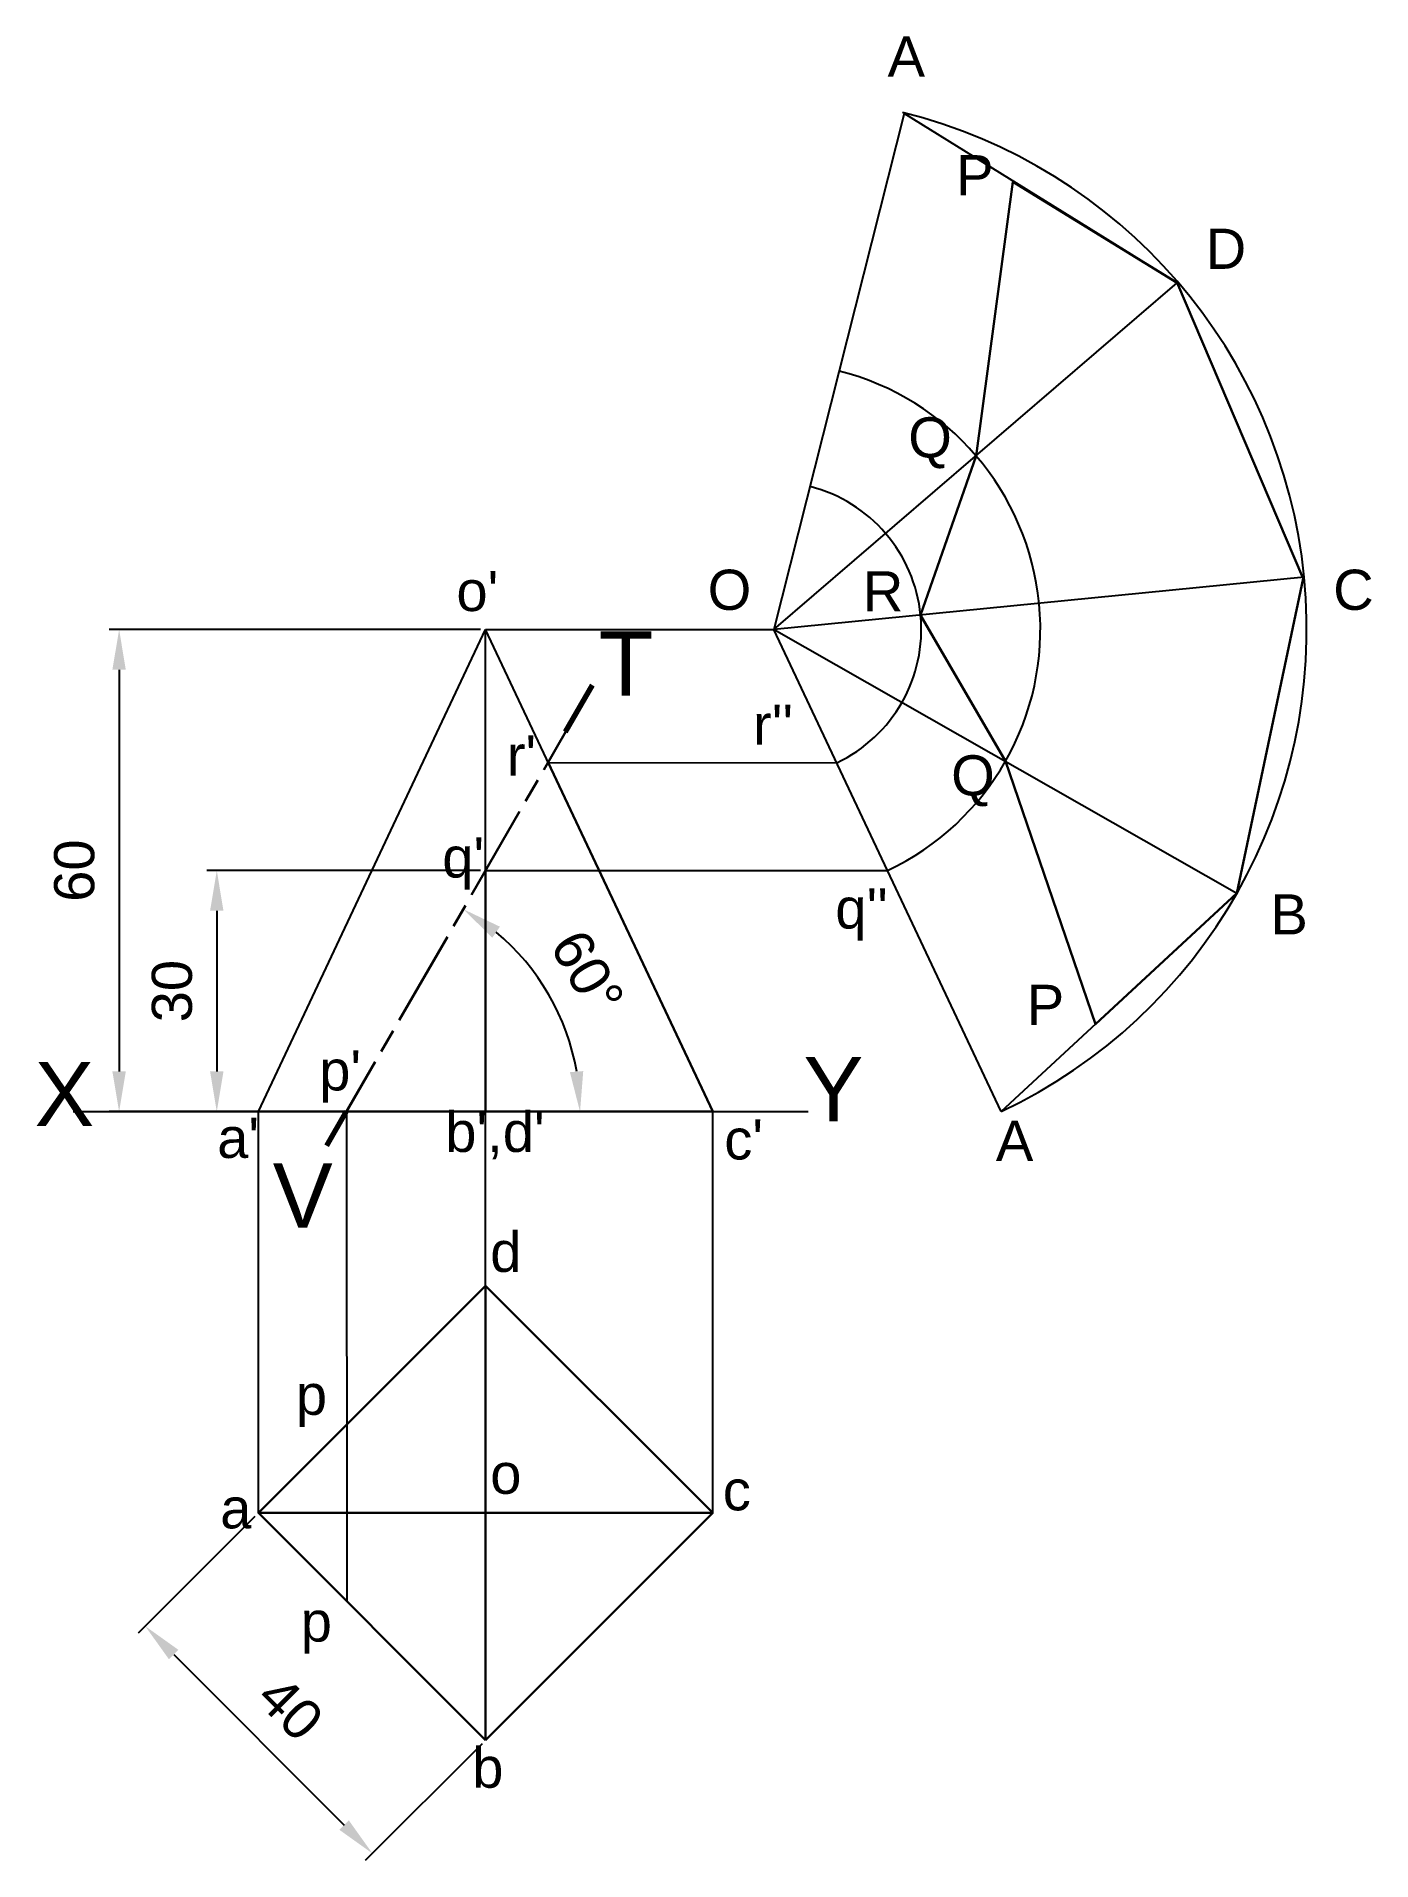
# Model space of a CAD drawing. Header units: millimetres. Extents: x 20 to 186, y 40 to 267.
import ezdxf

# ---------------------------------------------------------------- set-up
doc = ezdxf.new("R2010")
doc.units = ezdxf.units.MM
doc.header["$PDMODE"] = 35
doc.header["$PDSIZE"] = -2
doc.linetypes.add('ACAD_ISO08W100', pattern=[36, 24, -3, 6, -3])
doc.styles.get("Standard").update_dxf_attribs({"font": 'arial.ttf'})
doc.dimstyles.new('ISO-25', dxfattribs={"dimtxt": 5, "dimasz": 5, "dimexe": 1.25, "dimexo": 0.625, "dimgap": 3, "dimtad": 1, "dimdec": 0, "dimtxsty": 'Standard', "dimcen": 2.5, "dimadec": 0, "dimazin": 0, "dimtfac": 1, "dimtdec": 0, "dimtmove": 0, "dimatfit": 3, "dimfxl": 1, "dimarcsym": 0})

# ---------------------------------------------------------------- blocks, each defined once
blk = doc.blocks.new('*D2')
at = {"color": 0, "lineweight": -2, "ltscale": 0.5, "transparency": 16777216}
for p, q in [((75.56, 193.43), (29.31, 193.43)), ((30.56, 188.43), (30.56, 138.43)), ((75.56, 133.43), (29.31, 133.43))]:
    blk.add_line(p, q, dxfattribs=at)
at = {"color": 0, "lineweight": 25, "ltscale": 0.5, "transparency": 16777216}
for points in [[(29.72, 188.43), (31.39, 188.43), (30.56, 193.43)], [(29.72, 138.43), (31.39, 138.43), (30.56, 133.43)]]:
    blk.add_solid(points, dxfattribs=at)
at = {"layer": 'Defpoints', "color": 0, "lineweight": 25, "ltscale": 0.5, "transparency": 16777216}
for p in [(76.18, 193.43), (30.56, 133.43), (76.18, 133.43)]:
    blk.add_point(p, dxfattribs=at)
at = {"color": 0, "lineweight": 25, "ltscale": 0.5, "transparency": 16777216, "insert": (25, 163.43), "char_height": 5, "attachment_point": 5, "rotation": 90}
blk.add_mtext('60', dxfattribs=at)
blk = doc.blocks.new('*D3')
at = {"color": 0, "lineweight": -2, "ltscale": 0.5, "transparency": 16777216}
for p, q in [((75.56, 163.43), (41.47, 163.43)), ((42.72, 158.43), (42.72, 138.43)), ((75.56, 133.43), (41.47, 133.43))]:
    blk.add_line(p, q, dxfattribs=at)
at = {"color": 0, "lineweight": 25, "ltscale": 0.5, "transparency": 16777216}
for points in [[(41.88, 158.43), (43.55, 158.43), (42.72, 163.43)], [(41.88, 138.43), (43.55, 138.43), (42.72, 133.43)]]:
    blk.add_solid(points, dxfattribs=at)
at = {"layer": 'Defpoints', "color": 0, "lineweight": 25, "ltscale": 0.5, "transparency": 16777216}
for p in [(76.18, 163.43), (42.72, 133.43), (76.18, 133.43)]:
    blk.add_point(p, dxfattribs=at)
at = {"color": 0, "lineweight": 25, "ltscale": 0.5, "transparency": 16777216, "insert": (37.16, 148.43), "char_height": 5, "attachment_point": 5, "rotation": 90}
blk.add_mtext('30', dxfattribs=at)
blk = doc.blocks.new('*D4')
at = {"color": 0, "lineweight": -2, "ltscale": 0.5, "transparency": 16777216}
for p, q in [((47.46, 83.05), (32.93, 68.52)), ((37.35, 65.87), (58.56, 44.65)), ((75.74, 54.76), (61.21, 40.23))]:
    blk.add_line(p, q, dxfattribs=at)
at = {"color": 0, "lineweight": 25, "ltscale": 0.5, "transparency": 16777216}
for points in [[(37.94, 66.45), (36.76, 65.28), (33.81, 69.4)], [(59.15, 45.24), (57.97, 44.06), (62.09, 41.12)]]:
    blk.add_solid(points, dxfattribs=at)
at = {"layer": 'Defpoints', "color": 0, "lineweight": 25, "ltscale": 0.5, "transparency": 16777216}
for p in [(47.9, 83.49), (76.18, 55.21), (62.09, 41.12)]:
    blk.add_point(p, dxfattribs=at)
at = {"color": 0, "lineweight": 25, "ltscale": 0.5, "transparency": 16777216, "insert": (51.88, 59.19), "char_height": 5, "attachment_point": 5, "rotation": 315}
blk.add_mtext('40', dxfattribs=at)
blk = doc.blocks.new('*D5')
at = {"color": 0, "lineweight": -2, "ltscale": 0.5, "transparency": 16777216}
blk.add_arc((58.85, 133.43), 29.1, 9.8579, 50.1421, dxfattribs=at)
at = {"color": 0, "lineweight": 25, "ltscale": 0.5, "transparency": 16777216}
for points in [[(77.02, 155.08), (77.97, 156.45), (73.4, 158.63)], [(88.34, 138.48), (86.68, 138.34), (87.94, 133.43)]]:
    blk.add_solid(points, dxfattribs=at)
at = {"layer": 'Defpoints', "color": 0, "lineweight": 25, "ltscale": 0.5, "transparency": 16777216}
for p in [(89.5, 186.52), (86.19, 143.38), (58.85, 133.43), (104.47, 133.43), (56.42, 129.22)]:
    blk.add_point(p, dxfattribs=at)
at = {"color": 0, "lineweight": 25, "ltscale": 0.5, "transparency": 16777216, "insert": (88.85, 150.75), "char_height": 5, "attachment_point": 5, "rotation": 300}
blk.add_mtext('60°', dxfattribs=at)

msp = doc.modelspace()

# ---------------------------------------------------------------- linework, layer by layer
at = {"color": 18, "true_color": 0x000000}
for p, q in [((128.3, 257.65), (112.08, 193.44)), ((162.29, 236.57), (128.3, 257.65)), ((112.08, 193.44), (162.29, 236.57)), ((178.09, 199.94), (112.09, 193.43)), ((47.9, 133.43), (76.18, 193.43)), ((76.18, 133.43), (76.18, 193.43)), ((104.47, 133.43), (76.18, 193.43)), ((76.18, 193.43), (112.09, 193.43)), ((140.37, 133.44), (112.08, 193.44)), ((112.09, 193.43), (169.69, 160.64)), ((83.98, 176.9), (119.9, 176.85)), ((76.18, 163.43), (126.22, 163.44)), ((140.37, 133.44), (169.69, 160.64)), ((24.84, 133.43), (116.33, 133.43)), ((47.9, 83.49), (47.9, 133.43)), ((58.88, 133.43), (58.89, 72.5)), ((76.18, 111.77), (76.18, 133.43)), ((104.47, 83.49), (104.47, 133.43))]:
    msp.add_line(p, q, dxfattribs=at)
at = {"color": 18, "lineweight": 30, "ltscale": 0.5, "true_color": 0x000000}
for p, q in [((141.84, 249.13), (137.24, 215.05)), ((137.24, 215.05), (130.33, 195.23)), ((130.33, 195.23), (140.89, 177.03)), ((104.47, 133.43), (83.98, 176.9)), ((140.89, 177.03), (152.1, 144.32)), ((76.18, 133.43), (76.17, 163.43)), ((58.85, 133.43), (104.47, 133.43))]:
    msp.add_line(p, q, dxfattribs=at)
at = {"color": 18, "lineweight": 30, "true_color": 0x000000}
for p, q in [((162.29, 236.57), (141.84, 249.13)), ((177.98, 199.78), (162.29, 236.57)), ((169.69, 160.64), (177.98, 199.78)), ((169.69, 160.64), (152.1, 144.32)), ((76.18, 111.77), (76.18, 55.21)), ((47.9, 83.49), (104.47, 83.49))]:
    msp.add_line(p, q, dxfattribs=at)
at = {"color": 18, "linetype": 'ACAD_ISO08W100', "lineweight": 30, "ltscale": 0.5, "true_color": 0x000000}
msp.add_line((56.42, 129.22), (89.5, 186.52), dxfattribs=at)
at = {"color": 18, "lineweight": 70, "ltscale": 0.5, "true_color": 0x000000}
for p, q in [((86.14, 180.7), (89.5, 186.52)), ((56.42, 129.22), (58.88, 133.48))]:
    msp.add_line(p, q, dxfattribs=at)
at = {"color": 18, "lineweight": 30, "true_color": 0x000000}
msp.add_lwpolyline([(76.18, 55.21), (104.47, 83.49), (76.18, 111.77), (47.9, 83.49)], close=True, dxfattribs=at)
at = {"color": 18, "true_color": 0x000000}
for centre, radius, start, end in [((112.09, 193.43), 66.32, 295.2385, 76.0288), ((112.08, 193.44), 33.17, 295.2394, 75.8283), ((112.08, 193.44), 18.34, 295.2394, 75.8283)]:
    msp.add_arc(centre, radius, start, end, dxfattribs=at)

# ---------------------------------------------------------------- texts
at = {"color": 18, "lineweight": 30, "ltscale": 0.5, "true_color": 0x000000}
for s, height, p in [('A', 5, (126.23, 262.24)), ('P', 5, (134.77, 247.47)), ('D', 5, (165.83, 238.32)), ('Q', 5, (128.8, 214.84)), ("o'", 5, (72.55, 195.73)), ('O', 5, (103.83, 195.88)), ('R', 5, (123.15, 195.69)), ('C', 5, (181.7, 195.88)), ('T', 8, (90.24, 185.19)), ("r''", 5, (109.48, 179.09)), ("r'", 5, (78.82, 175.26)), ('Q', 5, (134.14, 172.78)), ("q'", 5, (70.79, 162.57)), ("q''", 5, (119.72, 156.22)), ('B', 5, (173.89, 155.48)), ('P', 5, (143.56, 144.22)), ("p'", 5, (55.47, 136.07)), ('X', 8, (20.02, 131.63)), ('Y', 8, (115.76, 132.22)), ("a'", 5, (42.77, 127.67)), ("b',d'", 5, (71.16, 128.42)), ("c'", 5, (105.9, 127.48)), ('A', 5, (139.71, 127.3)), ('V', 8, (49.69, 118.98)), ('d', 5, (76.76, 113.49)), ('p', 5, (52.56, 95.7)), ('o', 5, (76.76, 85.87)), ('c', 5, (105.71, 83.81)), ('a', 5, (43.14, 81.57)), ('p', 5, (53.17, 67.48)), ('b', 5, (74.52, 49.29))]:
    msp.add_text(s, height=height, dxfattribs=at).set_placement(p)

# ---------------------------------------------------------------- dimensions: what is measured, and where the dimension line sits
at = {"color": 18, "lineweight": 25, "ltscale": 0.5, "true_color": 0x000000}
for base, p1, picture, middle in [((30.56, 133.43), (76.18, 193.43), '*D2', (25, 163.43)), ((42.72, 133.43), (76.18, 163.43), '*D3', (37.16, 148.43))]:
    dim = msp.add_linear_dim(base=base, p1=p1, p2=(76.18, 133.43), angle=90, dimstyle='ISO-25', dxfattribs=at)
    dim.commit()
    dim.dimension.update_dxf_attribs({"geometry": picture, "text_midpoint": middle})
dim = msp.add_angular_dim_2l(base=(86.19, 143.38), line1=((58.85, 133.43), (104.47, 133.43)), line2=((56.42, 129.22), (89.5, 186.52)), dimstyle='ISO-25', dxfattribs=at)
dim.commit()
dim.dimension.update_dxf_attribs({"geometry": '*D5', "text_midpoint": (88.85, 150.75)})
dim = msp.add_aligned_dim(p1=(47.9, 83.49), p2=(76.18, 55.21), distance=-19.92, dimstyle='ISO-25', dxfattribs=at)
dim.commit()
dim.dimension.update_dxf_attribs({"geometry": '*D4', "text_midpoint": (51.88, 59.19)})

doc.saveas('drawing.dxf')
